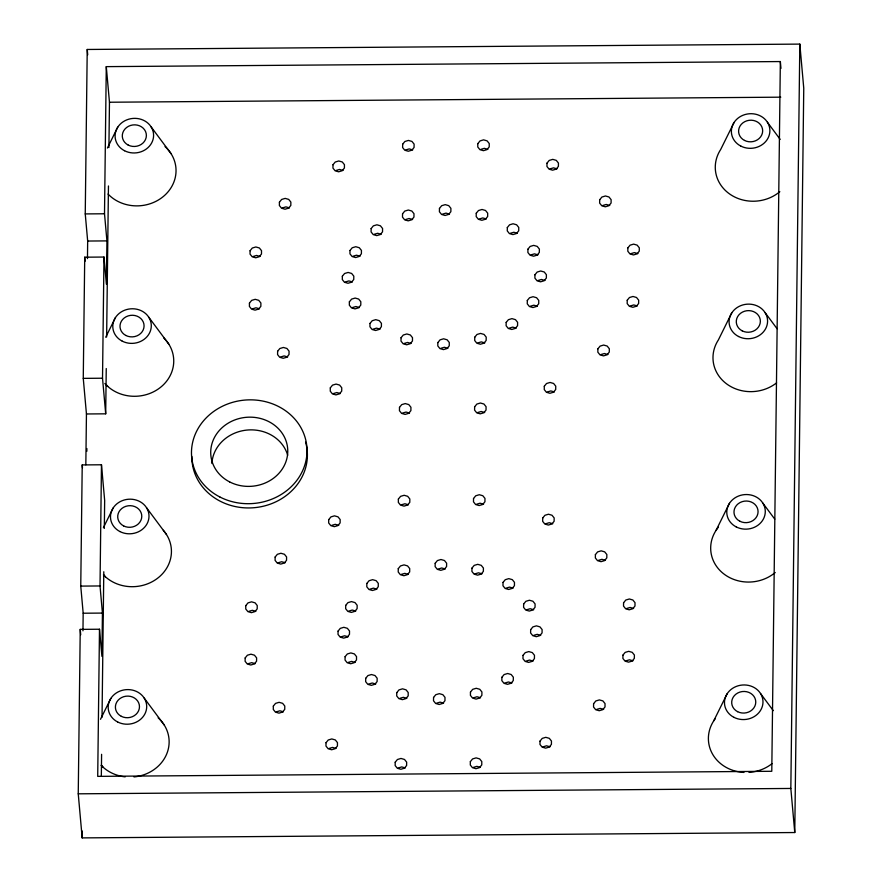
<?xml version="1.0" encoding="UTF-8"?>
<svg xmlns="http://www.w3.org/2000/svg" width="882" height="882" viewBox="0 0 882 882"><rect width="100%" height="100%" fill="white"/><g stroke="black" fill="none" stroke-linecap="round" stroke-linejoin="round"><path stroke-width="1.32" d="M87.461 258.624L87.671 241.04L85.245 213.918L87.23 49.469L799.82 44.1L803.756 88.178L794.77 832.531L82.18 837.9L78.244 793.822L80.24 629.373L99.49 629.23L101.915 656.351L102.433 613.078L100.019 585.957L101.474 464.781L82.224 464.924L80.758 586.1L83.173 613.222L82.963 630.806M85.83 464.803L86.447 413.967L83.261 378.367L84.727 257.191L103.988 257.048L106.402 284.18L106.931 240.896L104.506 213.775L106.281 66.635L780.349 61.553L780.956 68.399M82.18 837.9L82.269 831.02M86.855 451.275L86.888 448.53M99.49 629.23L97.715 776.369L771.783 771.287L780.349 61.553M86.447 413.967L105.697 413.823L102.521 378.224L103.988 257.048M101.331 776.281L101.595 754.319M102.036 717.253L103.789 571.757M104.319 528.428L104.66 500.381L101.474 464.781M105.697 413.823L106.248 368.533M106.634 336.957L108.453 185.97M108.916 147.537L109.467 102.235L106.281 66.635M794.77 832.531L790.834 788.453L799.82 44.1M107.406 148.044L117.758 127.129M105.719 337.233L115.465 317.542M103.426 527.645L113.161 507.966M100.515 719.293L110.867 698.379M734.056 122.488L720.649 149.554A38.554 34.585 -5.1 0 0 729.535 193.919A38.554 34.585 -5.1 0 0 779.831 191.681M731.751 312.901L718.356 339.978A38.554 34.585 -5.1 0 0 726.746 383.979A38.554 34.585 -5.1 0 0 776.59 382.865M716.052 530.391L729.458 503.313M713.759 720.803L727.154 693.737M335.976 170.513L339.526 169.454L343.054 170.458M405.643 149.962L409.193 148.904L412.71 149.907M282.394 207.931L285.944 206.873L289.461 207.876M480.789 149.389L484.339 148.33L487.856 149.345M253.046 256.508L256.596 255.449L260.124 256.453M549.971 168.903L553.521 167.845L557.038 168.848M405.522 219.563L409.072 218.504L412.6 219.508M374.1 234.336L377.65 233.278L381.178 234.281M442.433 214.183L445.983 213.113L449.511 214.128M352.965 256.254L356.515 255.196L360.043 256.199M479.224 219.001L482.774 217.942L486.302 218.957M252.417 308.854L255.967 307.796L259.495 308.799M345.325 281.986L348.875 280.917L352.403 281.931M602.66 205.517L606.21 204.459L609.727 205.462M510.292 233.311L513.842 232.253L517.359 233.256M352.348 307.598L355.898 306.539L359.426 307.542M530.898 254.92L534.448 253.851L537.976 254.865M372.965 329.195L376.515 328.137L380.032 329.151M280.597 357.001L284.147 355.931L287.664 356.945M537.921 280.531L541.471 279.473L544.999 280.476M630.828 253.663L634.379 252.605L637.907 253.608M404.022 343.506L407.572 342.448L411.1 343.451M530.28 306.252L533.831 305.194L537.358 306.197M440.813 348.335L444.363 347.276L447.891 348.28M509.146 328.17L512.696 327.112L516.213 328.126M477.724 342.955L481.274 341.885L484.802 342.9M333.286 393.615L336.836 392.545L340.353 393.559M630.2 306.01L633.75 304.94L637.267 305.955M402.468 413.118L406.018 412.059L409.535 413.063M600.851 354.586L604.402 353.528L607.93 354.531M477.603 412.555L481.153 411.497L484.681 412.5M547.27 391.994L550.82 390.935L554.348 391.939M331.687 525.385L335.237 524.316L338.765 525.33M401.354 504.824L404.904 503.765L408.432 504.769M278.106 562.793L281.656 561.735L285.184 562.738M476.5 504.261L480.051 503.203L483.579 504.206M248.768 611.369L252.318 610.311L255.846 611.314M545.682 523.765L549.232 522.706L552.76 523.71M401.233 574.425L404.783 573.366L408.311 574.369M369.823 589.198L373.373 588.14L376.901 589.154M438.156 569.044L441.695 567.986L445.223 568.989M348.688 611.127L352.238 610.057L355.766 611.072M474.935 573.873L478.485 572.815L482.013 573.818M248.14 663.716L251.69 662.658L255.207 663.661M341.047 636.848L344.597 635.79L348.125 636.793M598.371 560.379L601.921 559.32L605.449 560.324M506.003 588.173L509.553 587.114L513.081 588.129M348.07 662.459L351.62 661.401L355.137 662.404M526.62 609.782L530.17 608.723L533.687 609.727M368.676 684.068L372.226 683.01L375.754 684.013M276.309 711.862L279.859 710.804L283.387 711.807M533.632 635.393L537.182 634.334L540.71 635.338M626.551 608.525L630.101 607.466L633.618 608.47M399.744 698.368L403.295 697.309L406.811 698.323M525.992 661.125L529.542 660.067L533.07 661.07M436.535 703.197L440.085 702.138L443.602 703.141M504.857 683.043L508.407 681.984L511.935 682.988M473.447 697.816L476.997 696.758L480.514 697.761M328.997 748.476L332.547 747.418L336.075 748.421M625.911 660.872L629.461 659.813L632.989 660.816M398.179 767.979L401.729 766.921L405.257 767.935M596.574 709.448L600.124 708.389L603.652 709.393M473.325 767.417L476.875 766.359L480.403 767.362M542.992 746.867L546.542 745.808L550.07 746.811M109.467 102.235L780.779 97.174M85.245 213.918L104.506 213.775M87.671 241.04L106.931 240.896M83.261 378.367L102.521 378.224M80.758 586.1L100.019 585.957M83.173 613.222L102.433 613.078M78.244 793.822L790.834 788.453M106.061 384.442L107.681 386.36M103.756 574.855L105.388 576.773M101.463 765.267L103.084 767.197M767.406 122.234L780.184 139.4M765.113 312.647L777.086 328.743M762.809 503.071L774.782 519.156M760.516 693.484L773.282 710.649M151.12 126.876L171.086 153.7M148.826 317.3L168.782 344.112M146.522 507.712L166.489 534.525M144.229 698.125L164.184 724.949M87.23 49.469L87.715 54.816M84.727 257.191L85.091 261.27M82.224 464.924L82.467 467.658M80.24 629.373L80.714 634.797M211.9 463.491A38.554 34.585 -5.1 0 1 246.475 430.118A38.554 34.585 -5.1 0 1 287.686 455.244M305.591 442.147A57.826 51.884 -5.1 0 1 256.541 507.448A57.826 51.884 -5.1 0 1 191.846 456.446M771.993 763.691A38.554 34.585 -5.1 0 1 748.994 772.389M743.978 772.434A38.554 34.585 -5.1 0 1 712.105 753.305A38.554 34.585 -5.1 0 1 715.313 718.61M775.234 572.517A38.554 34.585 -5.1 0 1 723.295 573.509A38.554 34.585 -5.1 0 1 718.455 527.127M158.154 717.827A38.554 34.585 -5.1 0 1 166.742 753.901A38.554 34.585 -5.1 0 1 133.976 776.932M125.178 776.866A38.554 34.585 -5.1 0 1 101.154 765.322M163.291 530.28A38.554 34.585 -5.1 0 1 157.172 578.559A38.554 34.585 -5.1 0 1 103.459 574.899M163.732 337.905A38.554 34.585 -5.1 0 1 160.028 387.727A38.554 34.585 -5.1 0 1 104.848 383.494M165.044 146.577A38.554 34.585 -5.1 0 1 163.413 196.443A38.554 34.585 -5.1 0 1 108.056 194.073M245.163 657.961L245.119 661.302L247.269 663.992L250.797 665.006L254.347 663.937L256.563 661.224L256.607 657.873L254.457 655.194L250.929 654.179L247.379 655.238L245.163 657.961M245.791 605.614L245.747 608.966L247.908 611.645L251.425 612.659L254.975 611.601L257.202 608.878L257.235 605.526L255.085 602.847L251.557 601.833L248.007 602.891L245.791 605.614M249.441 303.099L249.408 306.44L251.557 309.13L255.085 310.133L258.635 309.075L260.851 306.352L260.896 303.011L258.735 300.321L255.218 299.318L251.668 300.376L249.441 303.099M250.08 250.753L250.036 254.093L252.186 256.783L255.714 257.787L259.264 256.728L261.48 254.005L261.524 250.664L259.374 247.974L255.846 246.971L252.296 248.029L250.08 250.753M273.332 706.107L273.288 709.448L275.449 712.138L278.977 713.141L282.516 712.083L284.743 709.36L284.776 706.019L282.626 703.329L279.098 702.326L275.548 703.384L273.332 706.107M275.129 557.038L275.096 560.379L277.246 563.069L280.774 564.083L284.324 563.014L286.54 560.302L286.584 556.95L284.423 554.271L280.906 553.257L277.356 554.315L275.129 557.038M277.621 351.245L277.576 354.586L279.726 357.276L283.254 358.279L286.804 357.221L289.02 354.498L289.064 351.157L286.915 348.467L283.387 347.464L279.837 348.522L277.621 351.245M279.418 202.176L279.374 205.517L281.534 208.207L285.051 209.21L288.601 208.152L290.828 205.429L290.862 202.088L288.712 199.398L285.184 198.395L281.634 199.453L279.418 202.176M326.02 742.721L325.976 746.062L328.137 748.752L331.665 749.755L335.215 748.697L337.431 745.974L337.464 742.633L335.314 739.943L331.786 738.94L328.236 739.998L326.02 742.721M328.71 519.63L328.677 522.971L330.827 525.661L334.355 526.664L337.905 525.606L340.121 522.883L340.165 519.542L338.004 516.852L334.487 515.849L330.937 516.907L328.71 519.63M330.309 387.86L330.265 391.2L332.415 393.89L335.943 394.893L339.493 393.835L341.709 391.112L341.753 387.771L339.603 385.081L336.075 384.078L332.525 385.136L330.309 387.86M332.999 164.758L332.955 168.098L335.116 170.788L338.633 171.803L342.183 170.733L344.41 168.021L344.443 164.669L342.293 161.99L338.765 160.976L335.215 162.034L332.999 164.758M338.071 631.093L338.027 634.434L340.187 637.124L343.704 638.127L347.254 637.069L349.481 634.345L349.515 631.005L347.365 628.315L343.837 627.311L340.287 628.37L338.071 631.093M342.348 276.231L342.315 279.572L344.465 282.262L347.993 283.265L351.543 282.207L353.759 279.484L353.803 276.143L351.642 273.453L348.125 272.45L344.575 273.508L342.348 276.231M345.094 656.704L345.049 660.045L347.199 662.735L350.727 663.749L354.277 662.68L356.493 659.968L356.537 656.616L354.388 653.937L350.86 652.923L347.31 653.981L345.094 656.704M345.711 605.372L345.667 608.712L347.828 611.402L351.345 612.406L354.895 611.347L357.122 608.624L357.155 605.284L355.005 602.593L351.477 601.59L347.927 602.649L345.711 605.372M349.371 301.842L349.338 305.183L351.488 307.873L355.016 308.876L358.566 307.818L360.782 305.095L360.826 301.754L358.665 299.064L355.137 298.061L351.598 299.119L349.371 301.842M349.989 250.499L349.956 253.84L352.105 256.53L355.633 257.544L359.183 256.475L361.4 253.762L361.444 250.411L359.283 247.732L355.766 246.717L352.216 247.776L349.989 250.499M365.699 678.313L365.666 681.654L367.816 684.344L371.344 685.347L374.894 684.289L377.11 681.566L377.154 678.225L374.993 675.535L371.465 674.532L367.915 675.59L365.699 678.313M366.846 583.443L366.802 586.795L368.963 589.485L372.48 590.488L376.03 589.43L378.257 586.706L378.29 583.366L376.14 580.676L372.612 579.672L369.062 580.731L366.846 583.443M369.988 323.44L369.944 326.792L372.094 329.482L375.622 330.485L379.172 329.427L381.388 326.704L381.432 323.363L379.282 320.673L375.754 319.659L372.204 320.728L369.988 323.44M371.135 228.581L371.09 231.922L373.24 234.612L376.768 235.615L380.318 234.557L382.534 231.834L382.579 228.493L380.429 225.803L376.901 224.8L373.351 225.858L371.135 228.581M395.202 762.224L395.169 765.576L397.319 768.255L400.847 769.269L404.397 768.211L406.613 765.488L406.657 762.147L404.496 759.457L400.968 758.443L397.418 759.512L395.202 762.224M398.377 499.069L398.344 502.409L400.494 505.099L404.022 506.114L407.572 505.044L409.788 502.332L409.832 498.98L407.671 496.301L404.154 495.287L400.604 496.346L398.377 499.069M399.491 407.363L399.447 410.703L401.597 413.393L405.125 414.397L408.675 413.338L410.891 410.615L410.935 407.275L408.785 404.584L405.257 403.581L401.707 404.64L399.491 407.363M402.666 144.207L402.622 147.548L404.783 150.238L408.3 151.241L411.85 150.183L414.077 147.459L414.11 144.119L411.96 141.429L408.432 140.425L404.882 141.484L402.666 144.207M396.768 692.613L396.724 695.964L398.885 698.643L402.401 699.658L405.952 698.599L408.179 695.876L408.212 692.535L406.062 689.845L402.534 688.831L398.984 689.9L396.768 692.613M398.267 568.669L398.223 572.01L400.373 574.7L403.901 575.714L407.451 574.645L409.667 571.933L409.711 568.581L407.561 565.902L404.033 564.888L400.483 565.946L398.267 568.669M401.045 337.751L401.012 341.091L403.162 343.782L406.69 344.785L410.24 343.726L412.456 341.003L412.5 337.663L410.339 334.973L406.822 333.969L403.272 335.028L401.045 337.751M402.545 213.808L402.501 217.148L404.662 219.839L408.19 220.842L411.74 219.783L413.956 217.06L413.989 213.72L411.839 211.03L408.311 210.026L404.761 211.085L402.545 213.808M433.558 697.442L433.514 700.793L435.664 703.472L439.192 704.486L442.742 703.428L444.958 700.705L445.002 697.353L442.852 694.674L439.324 693.66L435.774 694.718L433.558 697.442M435.179 563.289L435.135 566.63L437.285 569.32L440.813 570.323L444.363 569.265L446.579 566.542L446.623 563.201L444.473 560.511L440.945 559.508L437.395 560.566L435.179 563.289M437.836 342.58L437.803 345.92L439.953 348.611L443.481 349.614L447.031 348.555L449.247 345.832L449.291 342.492L447.13 339.802L443.613 338.798L440.063 339.857L437.836 342.58M439.457 208.428L439.412 211.768L441.573 214.458L445.101 215.462L448.651 214.403L450.867 211.68L450.9 208.339L448.751 205.649L445.223 204.646L441.673 205.704L439.457 208.428M470.47 692.061L470.426 695.402L472.576 698.092L476.104 699.095L479.654 698.037L481.87 695.314L481.914 691.973L479.764 689.283L476.236 688.28L472.686 689.338L470.47 692.061M471.958 568.118L471.925 571.459L474.075 574.149L477.603 575.152L481.153 574.094L483.369 571.371L483.413 568.03L481.252 565.34L477.735 564.337L474.185 565.395L471.958 568.118M474.748 337.2L474.714 340.54L476.864 343.23L480.392 344.234L483.942 343.175L486.158 340.452L486.203 337.111L484.042 334.421L480.525 333.418L476.975 334.476L474.748 337.2M476.247 213.246L476.203 216.597L478.364 219.287L481.881 220.291L485.431 219.232L487.658 216.509L487.691 213.168L485.541 210.478L482.013 209.475L478.463 210.533L476.247 213.246M470.349 761.662L470.304 765.003L472.465 767.693L475.982 768.696L479.532 767.638L481.759 764.914L481.793 761.574L479.643 758.884L476.115 757.881L472.565 758.939L470.349 761.662M473.524 498.506L473.491 501.847L475.641 504.537L479.169 505.54L482.719 504.482L484.935 501.759L484.979 498.418L482.818 495.728L479.29 494.725L475.74 495.783L473.524 498.506M474.637 406.8L474.593 410.141L476.743 412.831L480.271 413.834L483.821 412.776L486.037 410.053L486.081 406.712L483.931 404.022L480.403 403.019L476.853 404.077L474.637 406.8M477.812 143.634L477.768 146.985L479.918 149.675L483.446 150.679L486.996 149.62L489.212 146.897L489.256 143.557L487.107 140.866L483.579 139.852L480.029 140.922L477.812 143.634M501.88 677.288L501.847 680.628L503.997 683.318L507.525 684.322L511.075 683.263L513.291 680.54L513.335 677.2L511.174 674.51L507.657 673.506L504.107 674.565L501.88 677.288M503.027 582.418L502.983 585.769L505.143 588.448L508.671 589.463L512.221 588.404L514.438 585.681L514.471 582.341L512.321 579.65L508.793 578.636L505.243 579.706L503.027 582.418M506.169 322.415L506.125 325.767L508.275 328.446L511.803 329.46L515.353 328.402L517.569 325.678L517.613 322.338L515.463 319.648L511.935 318.634L508.385 319.703L506.169 322.415M507.315 227.556L507.271 230.897L509.421 233.587L512.949 234.59L516.499 233.532L518.715 230.808L518.759 227.468L516.609 224.778L513.081 223.774L509.531 224.833L507.315 227.556M523.015 655.37L522.982 658.711L525.132 661.401L528.66 662.404L532.21 661.346L534.426 658.622L534.47 655.282L532.309 652.592L528.792 651.589L525.242 652.647L523.015 655.37M523.643 604.027L523.599 607.367L525.749 610.057L529.277 611.061L532.827 610.002L535.043 607.279L535.087 603.938L532.937 601.248L529.409 600.245L525.859 601.303L523.643 604.027M527.304 300.497L527.26 303.838L529.421 306.528L532.937 307.542L536.488 306.473L538.715 303.761L538.748 300.409L536.598 297.73L533.07 296.716L529.52 297.774L527.304 300.497M527.921 249.165L527.888 252.506L530.038 255.196L533.566 256.199L537.116 255.141L539.332 252.417L539.376 249.077L537.215 246.387L533.687 245.383L530.137 246.442L527.921 249.165M530.655 629.638L530.622 632.989L532.772 635.668L536.3 636.683L539.85 635.624L542.066 632.901L542.11 629.55L539.949 626.87L536.432 625.856L532.882 626.915L530.655 629.638M534.944 274.776L534.9 278.117L537.061 280.807L540.578 281.81L544.128 280.752L546.355 278.028L546.388 274.688L544.238 271.998L540.71 270.995L537.16 272.053L534.944 274.776M540.016 741.112L539.971 744.452L542.132 747.142L545.649 748.145L549.199 747.087L551.426 744.364L551.459 741.023L549.31 738.333L545.782 737.33L542.232 738.388L540.016 741.112M542.706 518.01L542.673 521.361L544.822 524.04L548.35 525.055L551.9 523.996L554.117 521.273L554.161 517.921L552 515.242L548.483 514.228L544.933 515.286L542.706 518.01M544.304 386.239L544.26 389.579L546.41 392.27L549.938 393.284L553.488 392.214L555.704 389.502L555.748 386.151L553.598 383.472L550.07 382.457L546.52 383.516L544.304 386.239M546.994 163.148L546.95 166.489L549.1 169.179L552.628 170.182L556.178 169.124L558.394 166.4L558.438 163.06L556.288 160.37L552.76 159.366L549.21 160.425L546.994 163.148M593.597 703.693L593.553 707.033L595.714 709.723L599.231 710.727L602.781 709.668L605.008 706.945L605.041 703.604L602.891 700.914L599.363 699.911L595.813 700.969L593.597 703.693M595.394 554.624L595.361 557.964L597.511 560.654L601.039 561.669L604.589 560.61L606.805 557.887L606.849 554.535L604.688 551.856L601.171 550.842L597.621 551.9L595.394 554.624M597.886 348.831L597.842 352.172L599.992 354.862L603.52 355.865L607.07 354.807L609.286 352.083L609.33 348.743L607.18 346.053L603.652 345.049L600.102 346.108L597.886 348.831M599.683 199.762L599.639 203.103L601.789 205.793L605.317 206.796L608.867 205.738L611.083 203.014L611.127 199.674L608.977 196.984L605.449 195.98L601.899 197.039L599.683 199.762M622.935 655.117L622.901 658.457L625.051 661.147L628.579 662.15L632.129 661.092L634.345 658.369L634.39 655.028L632.229 652.338L628.712 651.335L625.162 652.393L622.935 655.117M623.574 602.77L623.53 606.11L625.68 608.801L629.208 609.804L632.758 608.745L634.974 606.022L635.018 602.682L632.868 599.992L629.34 598.988L625.79 600.047L623.574 602.77M627.223 300.255L627.179 303.595L629.34 306.286L632.857 307.289L636.407 306.23L638.634 303.507L638.667 300.167L636.517 297.477L632.989 296.473L629.439 297.532L627.223 300.255M627.852 247.908L627.819 251.249L629.968 253.939L633.497 254.942L637.047 253.884L639.263 251.161L639.307 247.82L637.146 245.13L633.618 244.127L630.068 245.185L627.852 247.908M219.816 496.963A57.826 51.884 -5.1 0 0 307.024 451.341A57.826 51.884 -5.1 0 0 220.897 407.021A57.826 51.884 -5.1 0 0 219.816 496.963M229.618 481.903A38.554 34.585 -5.1 0 0 287.764 451.485A38.554 34.585 -5.1 0 0 230.345 421.938A38.554 34.585 -5.1 0 0 229.618 481.903M733.923 717.331A19.272 17.298 -5.1 0 0 762.985 702.116A19.272 17.298 -5.1 0 0 734.276 687.343A19.272 17.298 -5.1 0 0 733.923 717.331M737.595 711.675A12.05 10.805 -5.1 0 0 755.764 702.171A12.05 10.805 -5.1 0 0 737.826 692.943A12.05 10.805 -5.1 0 0 737.595 711.675M736.216 526.907A19.272 17.298 -5.1 0 0 765.289 511.703A19.272 17.298 -5.1 0 0 736.58 496.93A19.272 17.298 -5.1 0 0 736.216 526.907M739.899 521.262A12.05 10.805 -5.1 0 0 758.068 511.758A12.05 10.805 -5.1 0 0 740.119 502.52A12.05 10.805 -5.1 0 0 739.899 521.262M738.521 336.494A19.272 17.298 -5.1 0 0 767.583 321.291A19.272 17.298 -5.1 0 0 738.873 306.517A19.272 17.298 -5.1 0 0 738.521 336.494M742.192 330.849A12.05 10.805 -5.1 0 0 760.361 321.346A12.05 10.805 -5.1 0 0 742.423 312.107A12.05 10.805 -5.1 0 0 742.192 330.849M740.814 146.081A19.272 17.298 -5.1 0 0 769.887 130.867A19.272 17.298 -5.1 0 0 741.178 116.093A19.272 17.298 -5.1 0 0 740.814 146.081M744.496 140.425A12.05 10.805 -5.1 0 0 762.665 130.922A12.05 10.805 -5.1 0 0 744.717 121.694A12.05 10.805 -5.1 0 0 744.496 140.425M117.637 721.972A19.272 17.298 -5.1 0 0 146.699 706.758A19.272 17.298 -5.1 0 0 117.99 691.984A19.272 17.298 -5.1 0 0 117.637 721.972M121.308 716.327A12.05 10.805 -5.1 0 0 139.477 706.813A12.05 10.805 -5.1 0 0 121.54 697.585A12.05 10.805 -5.1 0 0 121.308 716.327M119.93 531.559A19.272 17.298 -5.1 0 0 149.003 516.345A19.272 17.298 -5.1 0 0 120.294 501.571A19.272 17.298 -5.1 0 0 119.93 531.559M123.612 525.904A12.05 10.805 -5.1 0 0 141.781 516.4A12.05 10.805 -5.1 0 0 123.833 507.172A12.05 10.805 -5.1 0 0 123.612 525.904M122.223 341.136A19.272 17.298 -5.1 0 0 151.296 325.932A19.272 17.298 -5.1 0 0 122.587 311.159A19.272 17.298 -5.1 0 0 122.223 341.136M125.906 335.491A12.05 10.805 -5.1 0 0 144.075 325.987A12.05 10.805 -5.1 0 0 126.137 316.748A12.05 10.805 -5.1 0 0 125.906 335.491M124.527 150.723A19.272 17.298 -5.1 0 0 153.6 135.519A19.272 17.298 -5.1 0 0 124.891 120.746A19.272 17.298 -5.1 0 0 124.527 150.723M128.21 145.078A12.05 10.805 -5.1 0 0 146.379 135.574A12.05 10.805 -5.1 0 0 128.43 126.335A12.05 10.805 -5.1 0 0 128.21 145.078"/></g></svg>
